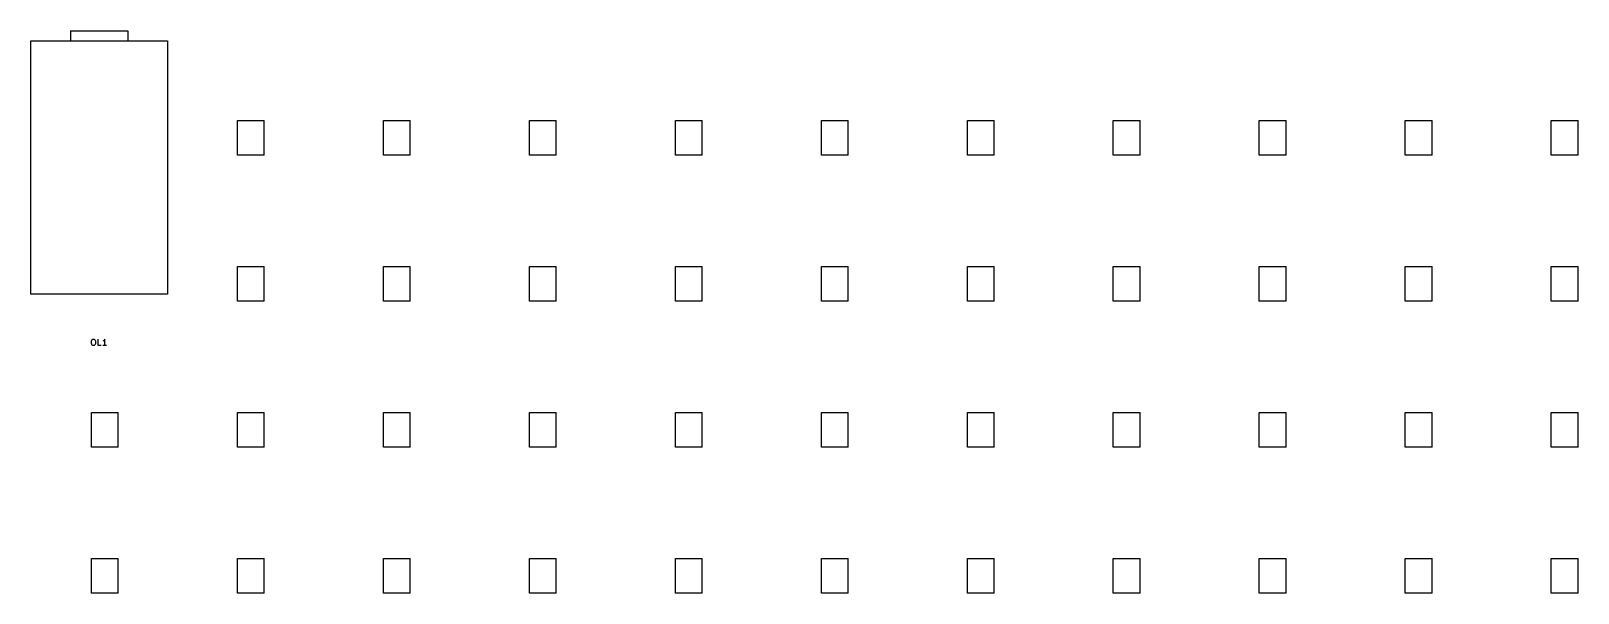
# Model space of a CAD drawing. Extents: x 32 to 234, y -96 to -23.
import ezdxf

# ---------------------------------------------------------------- set-up
doc = ezdxf.new("R2010")
doc.units = 0
doc.layers.add('BLACK', color=7, linetype='CONTINUOUS')

msp = doc.modelspace()

# ---------------------------------------------------------------- linework, layer by layer
at = {"layer": 'BLACK', "linetype": 'CONTINUOUS'}
for p, q in [((32.4, -24.15), (37.55, -24.15)), ((32.4, -57.2), (32.4, -24.15)), ((37.55, -22.85), (37.55, -24.151)), ((37.55, -22.85), (45.05, -22.85)), ((37.55, -24.15), (45.05, -24.15)), ((45.05, -22.85), (45.05, -24.15)), ((45.06, -24.15), (50.2, -24.15)), ((50.2, -24.15), (50.2, -57.2)), ((59.35, -34.55), (62.85, -34.55)), ((59.35, -39.05), (59.35, -34.55)), ((62.85, -39.05), (62.85, -34.55)), ((78.4, -34.55), (81.9, -34.55)), ((78.4, -39.05), (78.4, -34.55)), ((81.9, -39.05), (81.9, -34.55)), ((97.45, -34.55), (100.95, -34.55)), ((97.45, -39.05), (97.45, -34.55)), ((100.95, -39.05), (100.95, -34.55)), ((116.5, -34.55), (120, -34.55)), ((116.5, -39.05), (116.5, -34.55)), ((120, -39.05), (120, -34.55)), ((135.55, -39.05), (135.55, -34.55)), ((135.55, -34.55), (139.05, -34.55)), ((139.05, -39.05), (139.05, -34.55)), ((154.6, -34.55), (158.1, -34.55)), ((154.6, -39.05), (154.6, -34.55)), ((158.1, -39.05), (158.1, -34.55)), ((173.65, -39.05), (173.65, -34.55)), ((173.65, -34.55), (177.15, -34.55)), ((177.15, -39.05), (177.15, -34.55)), ((192.7, -39.05), (192.7, -34.55)), ((192.7, -34.55), (196.2, -34.55)), ((196.2, -39.05), (196.2, -34.55)), ((211.75, -39.05), (211.75, -34.55)), ((211.75, -34.55), (215.25, -34.55)), ((215.25, -39.05), (215.25, -34.55)), ((230.8, -39.05), (230.8, -34.55)), ((230.8, -34.55), (234.3, -34.55)), ((234.3, -39.05), (234.3, -34.55)), ((62.85, -39.05), (59.35, -39.05)), ((81.9, -39.05), (78.4, -39.05)), ((100.95, -39.05), (97.45, -39.05)), ((120, -39.05), (116.5, -39.05)), ((139.05, -39.05), (135.55, -39.05)), ((158.1, -39.05), (154.6, -39.05)), ((177.15, -39.05), (173.65, -39.05)), ((196.2, -39.05), (192.7, -39.05)), ((215.25, -39.05), (211.75, -39.05)), ((234.3, -39.05), (230.8, -39.05)), ((59.35, -58.1), (59.35, -53.6)), ((59.35, -53.6), (62.85, -53.6)), ((62.85, -58.1), (62.85, -53.6)), ((78.4, -53.6), (81.9, -53.6)), ((78.4, -58.1), (78.4, -53.6)), ((81.9, -58.1), (81.9, -53.6)), ((97.45, -58.1), (97.45, -53.6)), ((97.45, -53.6), (100.95, -53.6)), ((100.95, -58.1), (100.95, -53.6)), ((116.5, -53.6), (120, -53.6)), ((116.5, -58.1), (116.5, -53.6)), ((120, -58.1), (120, -53.6)), ((135.55, -58.1), (135.55, -53.6)), ((135.55, -53.6), (139.05, -53.6)), ((139.05, -58.1), (139.05, -53.6)), ((154.6, -53.6), (158.1, -53.6)), ((154.6, -58.1), (154.6, -53.6)), ((158.1, -58.1), (158.1, -53.6)), ((173.65, -58.1), (173.65, -53.6)), ((173.65, -53.6), (177.15, -53.6)), ((177.15, -58.1), (177.15, -53.6)), ((192.7, -58.1), (192.7, -53.6)), ((192.7, -53.6), (196.2, -53.6)), ((196.2, -58.1), (196.2, -53.6)), ((211.75, -53.6), (215.25, -53.6)), ((211.75, -58.1), (211.75, -53.6)), ((215.25, -58.1), (215.25, -53.6)), ((230.8, -58.1), (230.8, -53.6)), ((230.8, -53.6), (234.3, -53.6)), ((234.3, -58.1), (234.3, -53.6)), ((50.2, -57.2), (32.4, -57.2)), ((62.85, -58.1), (59.35, -58.1)), ((81.9, -58.1), (78.4, -58.1)), ((100.95, -58.1), (97.45, -58.1)), ((120, -58.1), (116.5, -58.1)), ((139.05, -58.1), (135.55, -58.1)), ((158.1, -58.1), (154.6, -58.1)), ((177.15, -58.1), (173.65, -58.1)), ((196.2, -58.1), (192.7, -58.1)), ((215.25, -58.1), (211.75, -58.1)), ((234.3, -58.1), (230.8, -58.1)), ((40.288, -63.3508), (40.3267, -63.196)), ((40.288, -63.6218), (40.288, -63.3508)), ((40.3267, -63.7766), (40.288, -63.6218)), ((40.3267, -63.196), (40.4041, -63.1186)), ((40.4041, -63.854), (40.3267, -63.7766)), ((40.4041, -63.1186), (40.4816, -63.0799)), ((40.4816, -63.8927), (40.4041, -63.854)), ((40.4816, -63.0799), (40.6364, -63.0799)), ((40.6364, -63.8927), (40.4816, -63.8927)), ((40.6364, -63.0799), (40.7138, -63.1186)), ((40.7138, -63.854), (40.6364, -63.8927)), ((40.7138, -63.1186), (40.7912, -63.196)), ((40.7912, -63.7766), (40.7138, -63.854)), ((40.7912, -63.196), (40.8299, -63.3508)), ((40.8299, -63.6218), (40.7912, -63.7766)), ((40.8299, -63.3508), (40.8299, -63.6218)), ((41.1782, -63.8927), (41.1782, -63.0799)), ((41.5653, -63.8927), (41.1782, -63.8927)), ((41.8749, -63.2734), (41.7975, -63.3121)), ((42.262, -63.8927), (41.7975, -63.8927)), ((41.9523, -63.196), (41.8749, -63.2734)), ((42.0297, -63.0799), (41.9523, -63.196)), ((42.0297, -63.8927), (42.0297, -63.0799)), ((40.3, -77.15), (40.3, -72.65)), ((40.3, -72.65), (43.8, -72.65)), ((43.8, -77.15), (43.8, -72.65)), ((59.35, -72.65), (62.85, -72.65)), ((59.35, -77.15), (59.35, -72.65)), ((62.85, -77.15), (62.85, -72.65)), ((78.4, -77.15), (78.4, -72.65)), ((78.4, -72.65), (81.9, -72.65)), ((81.9, -77.15), (81.9, -72.65)), ((97.45, -72.65), (100.95, -72.65)), ((97.45, -77.15), (97.45, -72.65)), ((100.95, -77.15), (100.95, -72.65)), ((116.5, -77.15), (116.5, -72.65)), ((116.5, -72.65), (120, -72.65)), ((120, -77.15), (120, -72.65)), ((135.55, -72.65), (139.05, -72.65)), ((135.55, -77.15), (135.55, -72.65)), ((139.05, -77.15), (139.05, -72.65)), ((154.6, -72.65), (158.1, -72.65)), ((154.6, -77.15), (154.6, -72.65)), ((158.1, -77.15), (158.1, -72.65)), ((173.65, -77.15), (173.65, -72.65)), ((173.65, -72.65), (177.15, -72.65)), ((177.15, -77.15), (177.15, -72.65)), ((192.7, -77.15), (192.7, -72.65)), ((192.7, -72.65), (196.2, -72.65)), ((196.2, -77.15), (196.2, -72.65)), ((211.75, -72.65), (215.25, -72.65)), ((211.75, -77.15), (211.75, -72.65)), ((215.25, -77.15), (215.25, -72.65)), ((230.8, -72.65), (234.3, -72.65)), ((230.8, -77.15), (230.8, -72.65)), ((234.3, -77.15), (234.3, -72.65)), ((43.8, -77.15), (40.3, -77.15)), ((62.85, -77.15), (59.35, -77.15)), ((81.9, -77.15), (78.4, -77.15)), ((100.95, -77.15), (97.45, -77.15)), ((120, -77.15), (116.5, -77.15)), ((139.05, -77.15), (135.55, -77.15)), ((158.1, -77.15), (154.6, -77.15)), ((177.15, -77.15), (173.65, -77.15)), ((196.2, -77.15), (192.7, -77.15)), ((215.25, -77.15), (211.75, -77.15)), ((234.3, -77.15), (230.8, -77.15)), ((40.3, -91.7), (43.8, -91.7)), ((40.3, -96.2), (40.3, -91.7)), ((43.8, -96.2), (43.8, -91.7)), ((59.35, -96.2), (59.35, -91.7)), ((59.35, -91.7), (62.85, -91.7)), ((62.85, -96.2), (62.85, -91.7)), ((78.4, -96.2), (78.4, -91.7)), ((78.4, -91.7), (81.9, -91.7)), ((81.9, -96.2), (81.9, -91.7)), ((97.45, -91.7), (100.95, -91.7)), ((97.45, -96.2), (97.45, -91.7)), ((100.95, -96.2), (100.95, -91.7)), ((116.5, -91.7), (120, -91.7)), ((116.5, -96.2), (116.5, -91.7)), ((120, -96.2), (120, -91.7)), ((135.55, -96.2), (135.55, -91.7)), ((135.55, -91.7), (139.05, -91.7)), ((139.05, -96.2), (139.05, -91.7)), ((154.6, -96.2), (154.6, -91.7)), ((154.6, -91.7), (158.1, -91.7)), ((158.1, -96.2), (158.1, -91.7)), ((173.65, -91.7), (177.15, -91.7)), ((173.65, -96.2), (173.65, -91.7)), ((177.15, -96.2), (177.15, -91.7)), ((192.7, -91.7), (196.2, -91.7)), ((192.7, -96.2), (192.7, -91.7)), ((196.2, -96.2), (196.2, -91.7)), ((211.75, -96.2), (211.75, -91.7)), ((211.75, -91.7), (215.25, -91.7)), ((215.25, -96.2), (215.25, -91.7)), ((230.8, -91.7), (234.3, -91.7)), ((230.8, -96.2), (230.8, -91.7)), ((234.3, -96.2), (234.3, -91.7)), ((43.8, -96.2), (40.3, -96.2)), ((62.85, -96.2), (59.35, -96.2)), ((81.9, -96.2), (78.4, -96.2)), ((100.95, -96.2), (97.45, -96.2)), ((120, -96.2), (116.5, -96.2)), ((139.05, -96.2), (135.55, -96.2)), ((158.1, -96.2), (154.6, -96.2)), ((177.15, -96.2), (173.65, -96.2)), ((196.2, -96.2), (192.7, -96.2)), ((215.25, -96.2), (211.75, -96.2)), ((234.3, -96.2), (230.8, -96.2))]:
    msp.add_line(p, q, dxfattribs=at)

doc.saveas('drawing.dxf')
